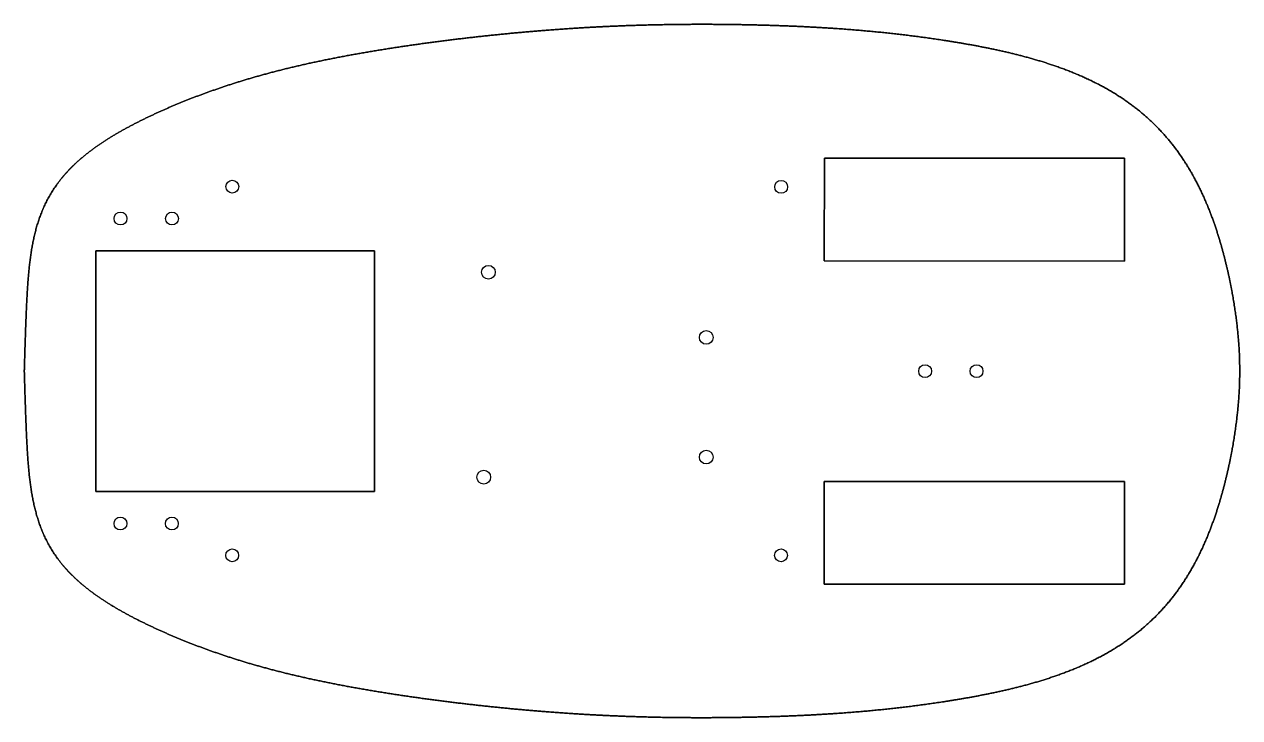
# Model space of a CAD drawing. Header units: millimetres. Extents: x -237 to 46, y -108 to 54.
import ezdxf

# ---------------------------------------------------------------- set-up
doc = ezdxf.new("R2010")
doc.units = ezdxf.units.MM
doc.layers.get('0').update_dxf_attribs({"linetype": 'CONTINUOUS'})

msp = doc.modelspace()

# ---------------------------------------------------------------- linework, layer by layer
for p, q in [((-237.02, -27.07), (-237.02, -27.08)), ((-237.02, -27.08), (-237.02, -27.07)), ((-237.02, -27.08), (-237.02, -27.12)), ((-237.02, -27.12), (-237.02, -27.08)), ((46.42, -27.12), (46.42, -27.07)), ((46.42, -27.07), (46.42, -27.12))]:
    msp.add_line(p, q)
for points in [[(19.56, 22.58), (-50.44, 22.6), (-50.45, -1.4), (19.55, -1.42)], [(-50.44, 22.6), (19.56, 22.58), (19.55, -1.42), (-50.45, -1.4)], [(-155.37, -55.15), (-155.37, 0.99), (-220.37, 0.99), (-220.37, -55.15)], [(-155.37, 0.99), (-155.37, -55.15), (-220.37, -55.15), (-220.37, 0.99)], [(19.54, -76.81), (19.54, -52.81), (-50.46, -52.81), (-50.46, -76.81)], [(19.54, -52.81), (19.54, -76.81), (-50.46, -76.81), (-50.46, -52.81)]]:
    msp.add_lwpolyline(points, close=True)
for centre, radius in [((-188.51, 15.93), 1.5), ((-188.51, 15.93), 1.5), ((-60.51, 15.88), 1.5), ((-60.51, 15.88), 1.5), ((-214.58, 8.5), 1.5), ((-214.58, 8.5), 1.5), ((-202.58, 8.5), 1.5), ((-202.58, 8.5), 1.5), ((-128.78, -4.04), 1.6), ((-128.78, -4.04), 1.6), ((-77.98, -19.24), 1.6), ((-77.98, -19.24), 1.6), ((-26.94, -27.11), 1.5), ((-26.94, -27.11), 1.5), ((-14.94, -27.11), 1.5), ((-14.94, -27.11), 1.5), ((-77.98, -47.14), 1.6), ((-77.98, -47.14), 1.6), ((-129.88, -51.84), 1.6), ((-129.88, -51.84), 1.6), ((-214.6, -62.65), 1.5), ((-214.6, -62.65), 1.5), ((-202.6, -62.65), 1.5), ((-202.6, -62.65), 1.5), ((-188.53, -70.08), 1.5), ((-188.53, -70.08), 1.5), ((-60.53, -70.08), 1.5), ((-60.53, -70.08), 1.5)]:
    msp.add_circle(centre, radius)
for points, knots in [([(-103.07, 53.2), (-103.39, 53.19), (-105.24, 53.09), (-108.64, 52.9), (-113.56, 52.57), (-120.04, 52.05), (-127.82, 51.3), (-135.71, 50.42), (-143.69, 49.4), (-151.69, 48.23), (-159.58, 46.92), (-167.26, 45.46), (-174.62, 43.83), (-181.6, 42.04), (-188.19, 40.08), (-194.48, 37.93), (-200.54, 35.6), (-206.45, 33.04), (-212.2, 30.24), (-217.69, 27.13), (-222.72, 23.63), (-227.05, 19.7), (-230.52, 15.29), (-233.03, 10.44), (-234.67, 5.23), (-235.65, -0.22), (-236.19, -5.76), (-236.49, -11.27), (-236.7, -16.69), (-236.84, -20.91), (-236.93, -24.02), (-236.99, -26.06), (-237.02, -27.07)], [-0.4946006, -0.4946006, -0.4946006, -0.4946006, -0.4946006, -0.4946006, -0.4909091, -0.4727273, -0.4545455, -0.4363636, -0.4181818, -0.4, -0.3818182, -0.3636364, -0.3454545, -0.3272727, -0.3090909, -0.2909091, -0.2727273, -0.2545455, -0.2363636, -0.2181818, -0.2, -0.1818182, -0.1636364, -0.1454545, -0.1272727, -0.1090909, -0.0909091, -0.0727273, -0.0545455, -0.0363636, -0.0181818, 0, 0, 0, 0, 0, 0]), ([(-237.02, -27.07), (-236.99, -26.06), (-236.93, -24.02), (-236.84, -20.91), (-236.7, -16.69), (-236.49, -11.27), (-236.19, -5.76), (-235.65, -0.22), (-234.67, 5.23), (-233.03, 10.44), (-230.52, 15.29), (-227.05, 19.7), (-222.72, 23.63), (-217.69, 27.13), (-212.2, 30.24), (-206.45, 33.04), (-200.54, 35.6), (-194.48, 37.93), (-188.19, 40.08), (-181.6, 42.04), (-174.62, 43.83), (-167.26, 45.46), (-159.58, 46.92), (-151.69, 48.23), (-143.69, 49.4), (-135.71, 50.42), (-127.82, 51.3), (-120.04, 52.05), (-113.56, 52.57), (-108.64, 52.9), (-105.24, 53.09), (-103.39, 53.19), (-103.07, 53.2)], [0, 0, 0, 0, 0, 0, 0.0181818, 0.0363636, 0.0545455, 0.0727273, 0.0909091, 0.1090909, 0.1272727, 0.1454545, 0.1636364, 0.1818182, 0.2, 0.2181818, 0.2363636, 0.2545455, 0.2727273, 0.2909091, 0.3090909, 0.3272727, 0.3454545, 0.3636364, 0.3818182, 0.4, 0.4181818, 0.4363636, 0.4545455, 0.4727273, 0.4909091, 0.4946006, 0.4946006, 0.4946006, 0.4946006, 0.4946006, 0.4946006]), ([(46.42, -27.07), (46.43, -26.13), (46.42, -24.19), (46.3, -21.13), (45.92, -16.75), (45.09, -10.77), (43.87, -4.36), (42.19, 2.39), (39.95, 9.31), (37.03, 16.16), (33.29, 22.7), (28.65, 28.68), (23.09, 33.92), (16.71, 38.31), (9.72, 41.84), (2.38, 44.6), (-5.01, 46.71), (-12.2, 48.31), (-19.04, 49.55), (-25.51, 50.54), (-31.75, 51.36), (-37.95, 52.03), (-44.33, 52.6), (-51.05, 53.06), (-58.17, 53.41), (-65.65, 53.66), (-73.39, 53.8), (-81.25, 53.83), (-88.8, 53.73), (-94.73, 53.57), (-99.07, 53.4), (-101.84, 53.27), (-103.07, 53.2)], [-1, -1, -1, -1, -1, -1, -0.9818182, -0.9636364, -0.9454545, -0.9272727, -0.9090909, -0.8909091, -0.8727273, -0.8545455, -0.8363636, -0.8181818, -0.8, -0.7818182, -0.7636364, -0.7454545, -0.7272727, -0.7090909, -0.6909091, -0.6727273, -0.6545455, -0.6363636, -0.6181818, -0.6, -0.5818182, -0.5636364, -0.5454545, -0.5272727, -0.5090909, -0.4946006, -0.4946006, -0.4946006, -0.4946006, -0.4946006, -0.4946006]), ([(-103.07, 53.2), (-101.84, 53.27), (-99.07, 53.4), (-94.73, 53.57), (-88.8, 53.73), (-81.25, 53.83), (-73.39, 53.8), (-65.65, 53.66), (-58.17, 53.41), (-51.05, 53.06), (-44.33, 52.6), (-37.95, 52.03), (-31.75, 51.36), (-25.51, 50.54), (-19.04, 49.55), (-12.2, 48.31), (-5.01, 46.71), (2.38, 44.6), (9.72, 41.84), (16.71, 38.31), (23.09, 33.92), (28.65, 28.68), (33.29, 22.7), (37.03, 16.16), (39.95, 9.31), (42.19, 2.39), (43.87, -4.36), (45.09, -10.77), (45.92, -16.75), (46.3, -21.13), (46.42, -24.19), (46.43, -26.13), (46.42, -27.07)], [0.4946006, 0.4946006, 0.4946006, 0.4946006, 0.4946006, 0.4946006, 0.5090909, 0.5272727, 0.5454545, 0.5636364, 0.5818182, 0.6, 0.6181818, 0.6363636, 0.6545455, 0.6727273, 0.6909091, 0.7090909, 0.7272727, 0.7454545, 0.7636364, 0.7818182, 0.8, 0.8181818, 0.8363636, 0.8545455, 0.8727273, 0.8909091, 0.9090909, 0.9272727, 0.9454545, 0.9636364, 0.9818182, 1, 1, 1, 1, 1, 1]), ([(-237.02, -27.12), (-236.99, -28.12), (-236.93, -30.15), (-236.84, -33.25), (-236.7, -37.47), (-236.49, -42.87), (-236.19, -48.38), (-235.65, -53.92), (-234.67, -59.37), (-233.03, -64.58), (-230.52, -69.43), (-227.05, -73.84), (-222.72, -77.77), (-217.69, -81.27), (-212.2, -84.38), (-206.45, -87.19), (-200.54, -89.74), (-194.48, -92.08), (-188.19, -94.22), (-181.6, -96.18), (-174.62, -97.97), (-167.26, -99.6), (-159.58, -101.06), (-151.69, -102.37), (-143.69, -103.54), (-135.71, -104.56), (-127.82, -105.44), (-120.04, -106.19), (-113.56, -106.71), (-108.64, -107.04), (-105.24, -107.23), (-103.39, -107.33), (-103.07, -107.34)], [0.0001735, 0.0001735, 0.0001735, 0.0001735, 0.0001735, 0.0001735, 0.0181818, 0.0363636, 0.0545455, 0.0727273, 0.0909091, 0.1090909, 0.1272727, 0.1454545, 0.1636364, 0.1818182, 0.2, 0.2181818, 0.2363636, 0.2545455, 0.2727273, 0.2909091, 0.3090909, 0.3272727, 0.3454545, 0.3636364, 0.3818182, 0.4, 0.4181818, 0.4363636, 0.4545455, 0.4727273, 0.4909091, 0.4946006, 0.4946006, 0.4946006, 0.4946006, 0.4946006, 0.4946006]), ([(-103.07, -107.34), (-103.39, -107.33), (-105.24, -107.23), (-108.64, -107.04), (-113.56, -106.71), (-120.04, -106.19), (-127.82, -105.44), (-135.71, -104.56), (-143.69, -103.54), (-151.69, -102.37), (-159.58, -101.06), (-167.26, -99.6), (-174.62, -97.97), (-181.6, -96.18), (-188.19, -94.22), (-194.48, -92.08), (-200.54, -89.74), (-206.45, -87.19), (-212.2, -84.38), (-217.69, -81.27), (-222.72, -77.77), (-227.05, -73.84), (-230.52, -69.43), (-233.03, -64.58), (-234.67, -59.37), (-235.65, -53.92), (-236.19, -48.38), (-236.49, -42.87), (-236.7, -37.47), (-236.84, -33.25), (-236.93, -30.15), (-236.99, -28.12), (-237.02, -27.12)], [-0.4946006, -0.4946006, -0.4946006, -0.4946006, -0.4946006, -0.4946006, -0.4909091, -0.4727273, -0.4545455, -0.4363636, -0.4181818, -0.4, -0.3818182, -0.3636364, -0.3454545, -0.3272727, -0.3090909, -0.2909091, -0.2727273, -0.2545455, -0.2363636, -0.2181818, -0.2, -0.1818182, -0.1636364, -0.1454545, -0.1272727, -0.1090909, -0.0909091, -0.0727273, -0.0545455, -0.0363636, -0.0181818, -0.0001735, -0.0001735, -0.0001735, -0.0001735, -0.0001735, -0.0001735]), ([(-103.07, -107.34), (-101.84, -107.41), (-99.07, -107.54), (-94.73, -107.71), (-88.8, -107.88), (-81.25, -107.97), (-73.39, -107.94), (-65.65, -107.8), (-58.17, -107.56), (-51.05, -107.2), (-44.33, -106.74), (-37.95, -106.18), (-31.75, -105.5), (-25.51, -104.69), (-19.04, -103.69), (-12.2, -102.45), (-5.01, -100.85), (2.38, -98.75), (9.72, -95.99), (16.71, -92.45), (23.09, -88.06), (28.65, -82.82), (33.29, -76.84), (37.03, -70.3), (39.95, -63.45), (42.19, -56.53), (43.87, -49.78), (45.09, -43.37), (45.92, -37.41), (46.29, -33.03), (46.42, -29.98), (46.43, -28.05), (46.42, -27.12)], [0.4946006, 0.4946006, 0.4946006, 0.4946006, 0.4946006, 0.4946006, 0.5090909, 0.5272727, 0.5454545, 0.5636364, 0.5818182, 0.6, 0.6181818, 0.6363636, 0.6545455, 0.6727273, 0.6909091, 0.7090909, 0.7272727, 0.7454545, 0.7636364, 0.7818182, 0.8, 0.8181818, 0.8363636, 0.8545455, 0.8727273, 0.8909091, 0.9090909, 0.9272727, 0.9454545, 0.9636364, 0.9818182, 0.9998138, 0.9998138, 0.9998138, 0.9998138, 0.9998138, 0.9998138]), ([(46.42, -27.12), (46.43, -28.05), (46.42, -29.98), (46.29, -33.03), (45.92, -37.41), (45.09, -43.37), (43.87, -49.78), (42.19, -56.53), (39.95, -63.45), (37.03, -70.3), (33.29, -76.84), (28.65, -82.82), (23.09, -88.06), (16.71, -92.45), (9.72, -95.99), (2.38, -98.75), (-5.01, -100.85), (-12.2, -102.45), (-19.04, -103.69), (-25.51, -104.69), (-31.75, -105.5), (-37.95, -106.18), (-44.33, -106.74), (-51.05, -107.2), (-58.17, -107.56), (-65.65, -107.8), (-73.39, -107.94), (-81.25, -107.97), (-88.8, -107.88), (-94.73, -107.71), (-99.07, -107.54), (-101.84, -107.41), (-103.07, -107.34)], [-0.9998138, -0.9998138, -0.9998138, -0.9998138, -0.9998138, -0.9998138, -0.9818182, -0.9636364, -0.9454545, -0.9272727, -0.9090909, -0.8909091, -0.8727273, -0.8545455, -0.8363636, -0.8181818, -0.8, -0.7818182, -0.7636364, -0.7454545, -0.7272727, -0.7090909, -0.6909091, -0.6727273, -0.6545455, -0.6363636, -0.6181818, -0.6, -0.5818182, -0.5636364, -0.5454545, -0.5272727, -0.5090909, -0.4946006, -0.4946006, -0.4946006, -0.4946006, -0.4946006, -0.4946006])]:
    msp.add_open_spline(points, degree=5, knots=knots)

doc.saveas('drawing.dxf')
